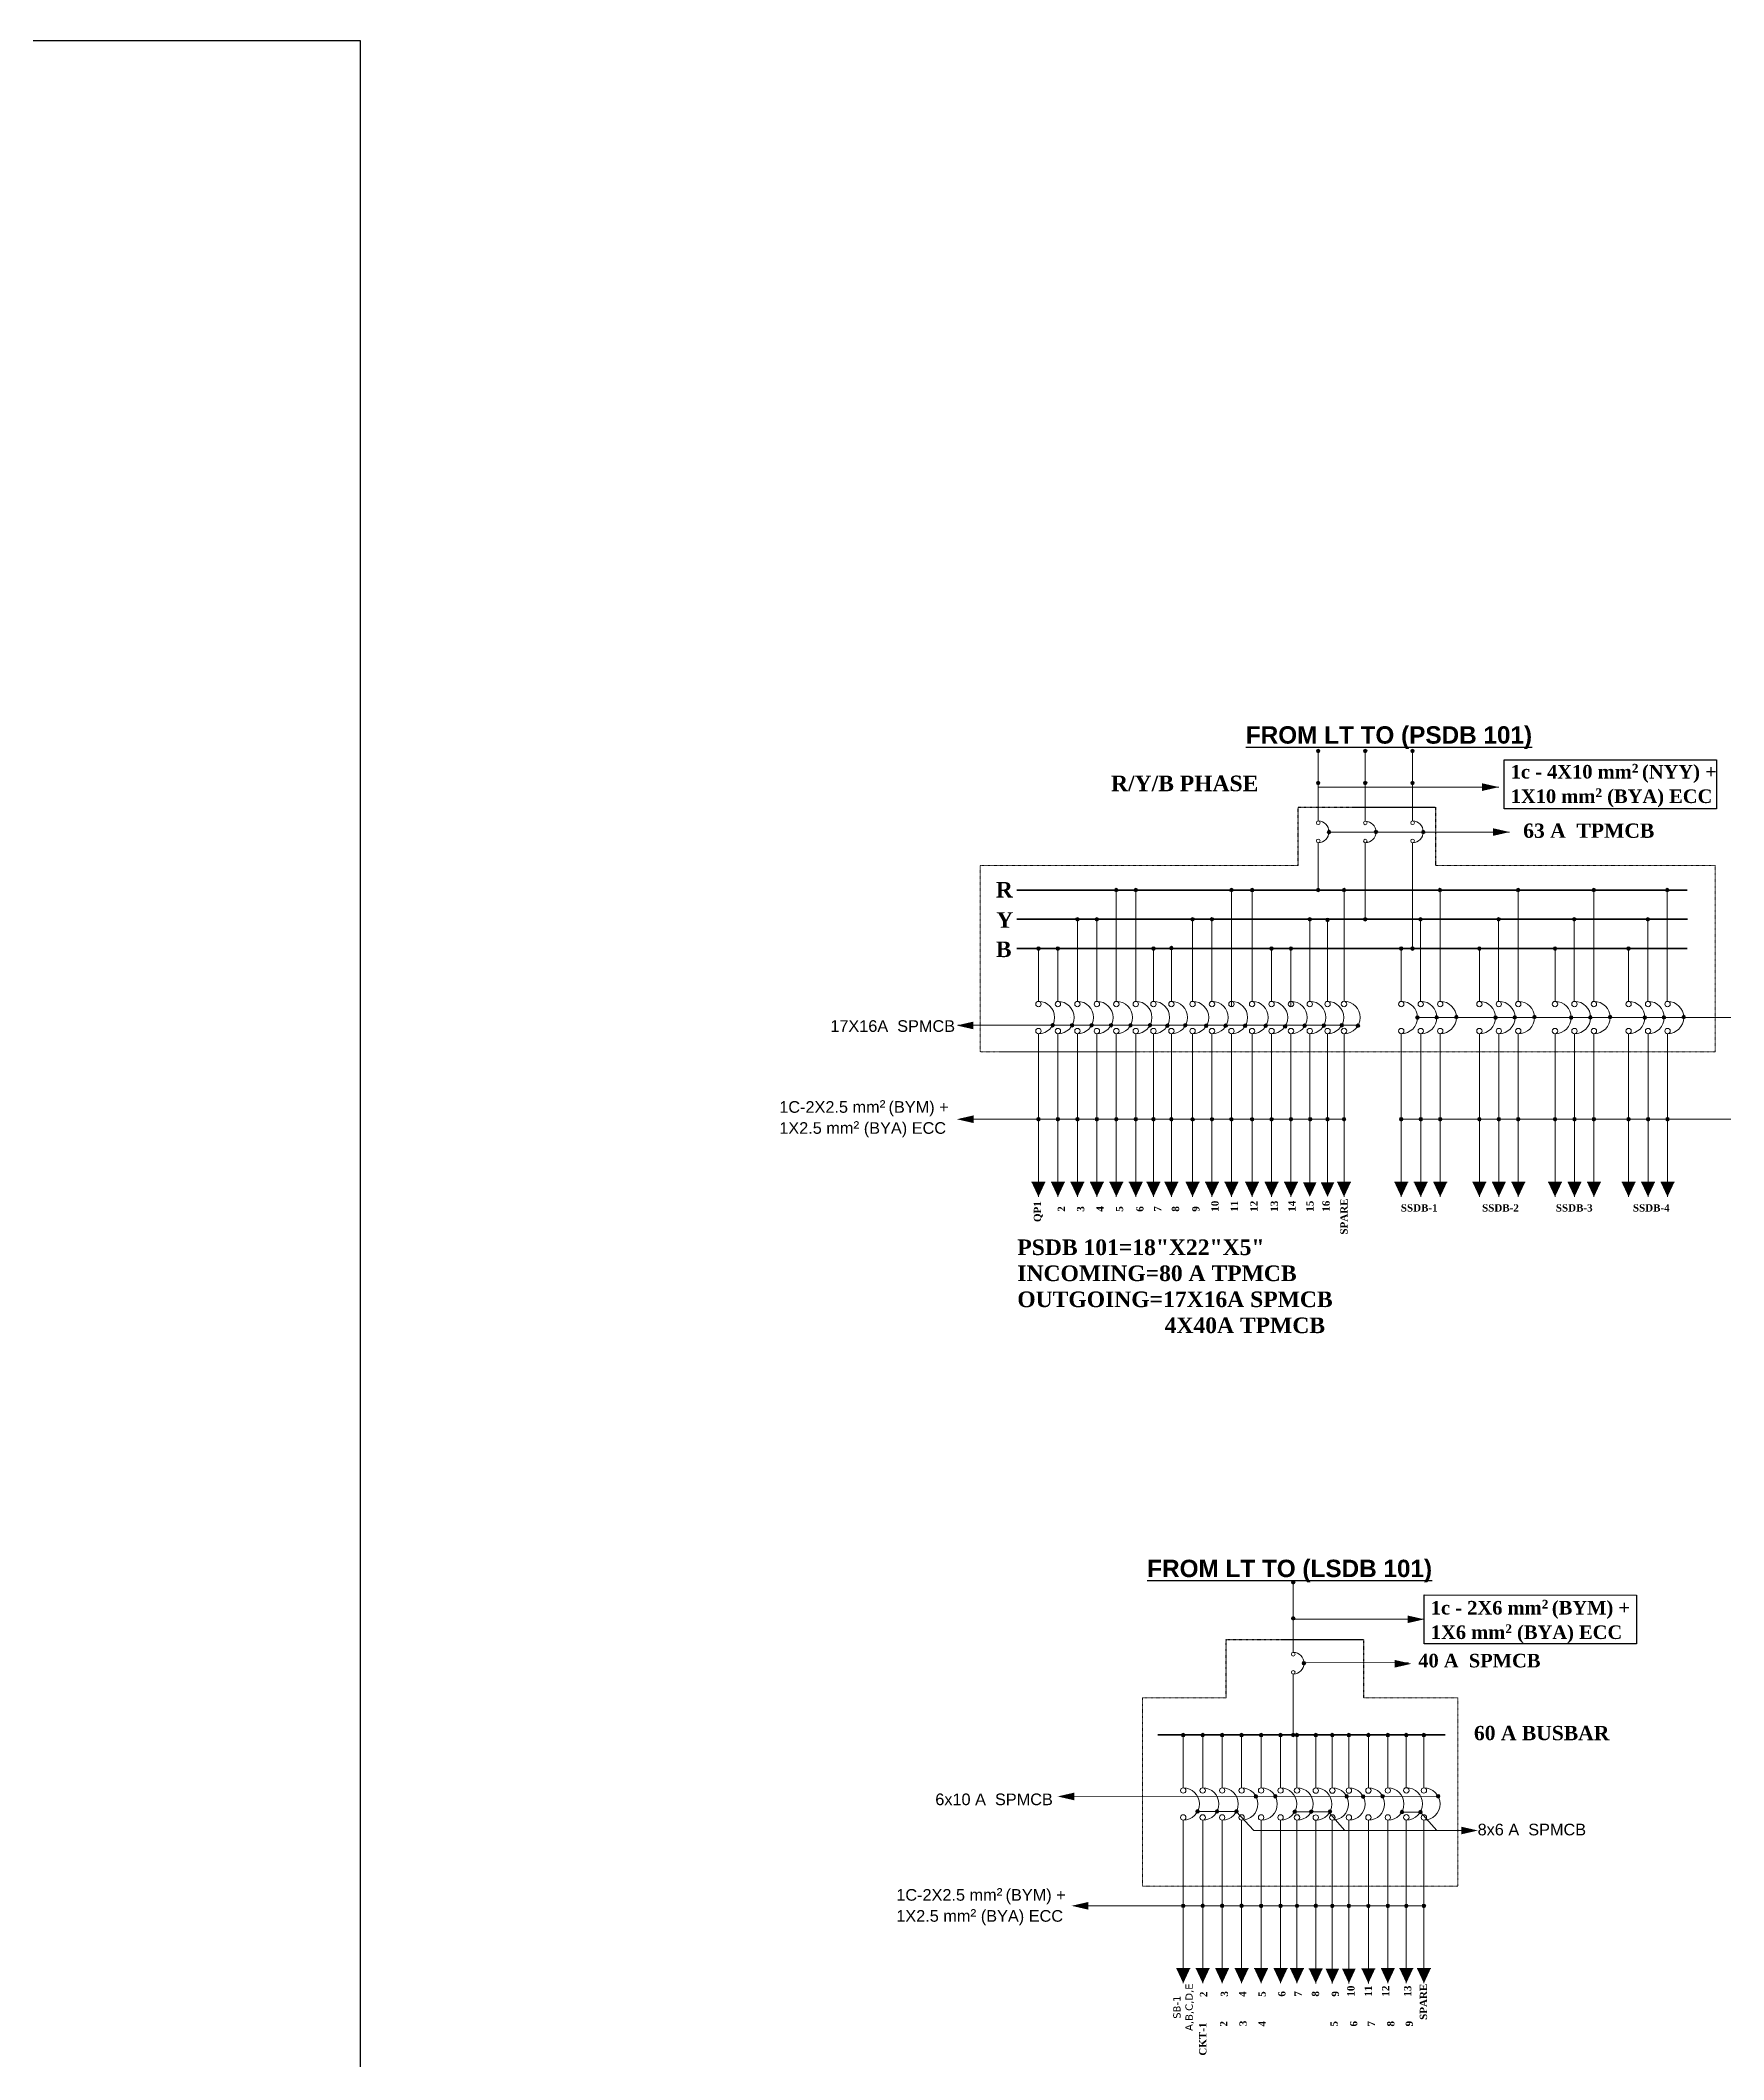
# Model space of a CAD drawing. Header units: inches. Extents: x -12 to 20935469, y -1604 to 24729220.
# Drawn here: x 20826107 to 20826799, y 24660990 to 24661820 of the extents above; entities that cross this region are included whole.
import ezdxf

# ---------------------------------------------------------------- set-up
doc = ezdxf.new("R2010")
doc.units = ezdxf.units.IN
doc.header["$LTSCALE"] = 0.03
doc.header["$MEASUREMENT"] = 0
for name, pattern in [('DASHDOT', [1, 0.5, -0.25, 0, -0.25]), ('DASHDOTX2', [2, 1, -0.5, 0, -0.5]), ('DOT', [0.25, 0, -0.25])]:
    doc.linetypes.add(name, pattern=pattern)
for name, color, linetype in [('AC TEXT', 151, 'DOT'), ('FDB', 5, 'Continuous'), ('GUTLI', 7, 'Continuous'), ('H', 154, 'Continuous'), ('SSDB TXT', 7, 'Continuous'), ('TEXT', 7, 'Continuous')]:
    doc.layers.add(name, color=color, linetype=linetype)
for name, color, linetype, lineweight in [('CIRCUIT', 7, 'Continuous', 0), ('CKT-CABLE', 3, 'Continuous', 9), ('ELECT', 8, 'Continuous', 0), ('Hatch', 253, 'Continuous', 15), ('Power pts', 6, 'DASHDOTX2', 25), ('SB', 1, 'DASHDOT', 30)]:
    doc.layers.add(name, color=color, linetype=linetype, lineweight=lineweight)
doc.styles.add('MtXpl_Swis721_Lt_BT', font='swissl.ttf')
doc.styles.get("Standard").update_dxf_attribs({"font": 'timesbd.ttf'})

# ---------------------------------------------------------------- blocks, each defined once
blk = doc.blocks.new('CIRCUIT')
at = {"layer": 'CIRCUIT'}
h = blk.add_hatch(color=256, dxfattribs=at)
h.dxf.hatch_style = 1
h.paths.add_polyline_path([(-12531.4, -5028.75), (-12534.2, -5028.75), (-12531.4, -5034.78)])
h.paths.add_polyline_path([(-12528.61, -5028.75), (-12531.4, -5028.75), (-12531.4, -5034.78)])
at = {"layer": 'CIRCUIT', "linetype": 'ByBlock', "ltscale": 10}
for p, q in [((-12531.4, -4932.73), (-12531.4, -4954.43)), ((-12531.4, -4967.73), (-12531.4, -5028.75)), ((-12531.4, -5028.75), (-12531.4, -5034.78))]:
    blk.add_line(p, q, dxfattribs=at)
at = {"layer": 'CIRCUIT'}
blk.add_line((-12534.2, -5028.75), (-12528.61, -5028.75), dxfattribs=at)
at = {"layer": 'CIRCUIT', "linetype": 'ByBlock', "ltscale": 10}
for centre in [(-12531.4, -4955.54), (-12531.4, -4966.62)]:
    blk.add_circle(centre, 1.11, dxfattribs=at)
at = {"layer": 'CIRCUIT'}
blk.add_arc((-12531.41, -4961.08), 6.65, 270.0451, 89.9549, dxfattribs=at)
blk = doc.blocks.new('circle')
at = {"layer": 'H'}
h = blk.add_hatch(color=256, dxfattribs=at)
h.dxf.hatch_style = 1
h.paths.add_polyline_path([(20826700.3, 24643785.82, 1), (20826698.81, 24643785.82, 1)])
at = {"layer": 'CIRCUIT'}
blk.add_circle((20826699.55, 24643785.82), 0.744, dxfattribs=at)
blk = doc.blocks.new('LSDB CON')
at = {"layer": 'CIRCUIT'}
for p, q in [((20826699.36, 24647886.92), (20826699.36, 24647858.1)), ((20826699.36, 24647849.16), (20826699.36, 24647834.28)), ((20826699.36, 24647834.28), (20826699.36, 24647824.16))]:
    blk.add_line(p, q, dxfattribs=at)
for centre in [(20826699.36, 24647872.08), (20826699.36, 24647857.35), (20826699.36, 24647849.91)]:
    blk.add_circle(centre, 0.744, dxfattribs=at)
blk.add_arc((20826699.29, 24647853.63), 4.47, 270.92808, 89.07192, dxfattribs=at)
at = {"layer": 'AC TEXT'}
for p in [(-0.19, 4101.11), (-0.19, 4086.26), (4.2, 4067.81), (-0.19, 4038.34)]:
    blk.add_blockref('circle', p, dxfattribs=at)
blk = doc.blocks.new('PSDB CON')
at = {"layer": 'CIRCUIT'}
for p, q in [((20826882.06, 24643866.2), (20826882.06, 24643837.44)), ((20826901.42, 24643866.2), (20826901.42, 24643837.37)), ((20826920.83, 24643866.2), (20826920.83, 24643837.44)), ((20826882.06, 24643828.51), (20826882.06, 24643809.05)), ((20826901.42, 24643828.44), (20826901.42, 24643797.02)), ((20826920.83, 24643828.51), (20826920.83, 24643784.99))]:
    blk.add_line(p, q, dxfattribs=at)
for centre in [(20826882.06, 24643836.7), (20826901.42, 24643836.63), (20826920.83, 24643836.7), (20826882.06, 24643829.26), (20826901.42, 24643829.19), (20826920.83, 24643829.26)]:
    blk.add_circle(centre, 0.744, dxfattribs=at)
for centre in [(20826881.98, 24643832.98), (20826901.34, 24643832.91), (20826920.75, 24643832.98)]:
    blk.add_arc(centre, 4.47, 270.92808, 89.07192, dxfattribs=at)
at = {"layer": 'Hatch'}
blk.add_circle((20826886.5, 24643832.88), 0.744, dxfattribs=at)
at = {"layer": 'AC TEXT'}
for p in [(182.5, 80.39), (201.86, 80.39), (221.27, 80.39), (182.5, 67.24), (201.86, 67.24), (221.27, 67.24), (186.95, 47.06), (206.26, 47.09), (225.71, 47.06), (182.5, 23.23), (201.86, 11.21), (221.27, -0.82)]:
    blk.add_blockref('circle', p, dxfattribs=at)
blk = doc.blocks.new('SDB')
at = {"layer": 'CIRCUIT'}
h = blk.add_hatch(color=256, dxfattribs=at)
h.dxf.hatch_style = 1
h.paths.add_polyline_path([(-12942.07, -7596.01), (-12944.87, -7596.01), (-12942.07, -7602.04)])
h.paths.add_polyline_path([(-12939.27, -7596.01), (-12942.07, -7596.01), (-12942.07, -7602.04)])
h = blk.add_hatch(color=256, dxfattribs=at)
h.dxf.hatch_style = 1
h.paths.add_polyline_path([(-12934.07, -7596.01), (-12936.87, -7596.01), (-12934.07, -7602.04)])
h.paths.add_polyline_path([(-12931.27, -7596.01), (-12934.07, -7596.01), (-12934.07, -7602.04)])
h = blk.add_hatch(color=256, dxfattribs=at)
h.dxf.hatch_style = 1
h.paths.add_polyline_path([(-12926.07, -7596.01), (-12928.87, -7596.01), (-12926.07, -7602.04)])
h.paths.add_polyline_path([(-12923.27, -7596.01), (-12926.07, -7596.01), (-12926.07, -7602.04)])
at = {"layer": 'CIRCUIT', "linetype": 'ByBlock', "ltscale": 10}
for p, q in [((-12926.15, -7475.93), (-12926.15, -7521.69)), ((-12934.15, -7487.96), (-12934.15, -7521.69)), ((-12942.07, -7499.98), (-12942.07, -7521.69)), ((-12942.07, -7534.99), (-12942.07, -7596.01)), ((-12934.07, -7534.99), (-12934.07, -7596.01)), ((-12926.07, -7534.99), (-12926.07, -7596.01)), ((-12942.07, -7596.01), (-12942.07, -7602.04)), ((-12934.07, -7596.01), (-12934.07, -7602.04)), ((-12926.07, -7596.01), (-12926.07, -7602.04))]:
    blk.add_line(p, q, dxfattribs=at)
at = {"layer": 'CIRCUIT'}
for p, q in [((-12944.87, -7596.01), (-12939.27, -7596.01)), ((-12936.87, -7596.01), (-12931.27, -7596.01)), ((-12928.87, -7596.01), (-12923.27, -7596.01))]:
    blk.add_line(p, q, dxfattribs=at)
at = {"layer": 'CIRCUIT', "linetype": 'ByBlock', "ltscale": 10}
for centre in [(-12942.07, -7522.8), (-12934.07, -7522.8), (-12926.07, -7522.8), (-12942.07, -7533.88), (-12934.07, -7533.88), (-12926.07, -7533.88)]:
    blk.add_circle(centre, 1.11, dxfattribs=at)
at = {"layer": 'CIRCUIT'}
for centre in [(-12942.07, -7528.34), (-12934.07, -7528.34), (-12926.07, -7528.34)]:
    blk.add_arc(centre, 6.65, 270.0451, 89.9549, dxfattribs=at)
blk = doc.blocks.new('A')
at = {"layer": 'Power pts'}
for points in [[(20826820.7, 24664131.25), (20826820.7, 24664155.24), (20826877.15, 24664155.24)], [(20826843.37, 24664155.24), (20826877.15, 24664155.24), (20826877.15, 24664131.25)]]:
    blk.add_lwpolyline(points, dxfattribs=at)

msp = doc.modelspace()

# ---------------------------------------------------------------- hatches: boundary and pattern name
at = {"layer": 'CIRCUIT', "linetype": 'ByBlock', "ltscale": 10}
h = msp.add_hatch(color=256, dxfattribs=at)
h.dxf.hatch_style = 1
h.paths.add_polyline_path([(20826532.96, 24661351.03), (20826530.16, 24661351.03), (20826532.96, 24661345)])
h.paths.add_polyline_path([(20826535.76, 24661351.03), (20826532.96, 24661351.03), (20826532.96, 24661345)])
h = msp.add_hatch(color=256, dxfattribs=at)
h.dxf.hatch_style = 1
h.paths.add_polyline_path([(20826540.96, 24661351.03), (20826538.16, 24661351.03), (20826540.96, 24661345)])
h.paths.add_polyline_path([(20826543.76, 24661351.03), (20826540.96, 24661351.03), (20826540.96, 24661345)])
h = msp.add_hatch(color=256, dxfattribs=at)
h.dxf.hatch_style = 1
h.paths.add_polyline_path([(20826548.96, 24661351.03), (20826546.16, 24661351.03), (20826548.96, 24661345)])
h.paths.add_polyline_path([(20826551.76, 24661351.03), (20826548.96, 24661351.03), (20826548.96, 24661345)])
h = msp.add_hatch(color=256, dxfattribs=at)
h.dxf.hatch_style = 1
h.paths.add_polyline_path([(20826556.96, 24661351.03), (20826554.16, 24661351.03), (20826556.96, 24661345)])
h.paths.add_polyline_path([(20826559.76, 24661351.03), (20826556.96, 24661351.03), (20826556.96, 24661345)])
h = msp.add_hatch(color=256, dxfattribs=at)
h.dxf.hatch_style = 1
h.paths.add_polyline_path([(20826564.22, 24661351.03), (20826561.42, 24661351.03), (20826564.22, 24661345)])
h.paths.add_polyline_path([(20826567.01, 24661351.03), (20826564.22, 24661351.03), (20826564.22, 24661345)])
h = msp.add_hatch(color=256, dxfattribs=at)
h.dxf.hatch_style = 1
h.paths.add_polyline_path([(20826571.59, 24661351.03), (20826568.79, 24661351.03), (20826571.59, 24661345)])
h.paths.add_polyline_path([(20826574.39, 24661351.03), (20826571.59, 24661351.03), (20826571.59, 24661345)])
h = msp.add_hatch(color=256, dxfattribs=at)
h.dxf.hatch_style = 1
h.paths.add_polyline_path([(20826580.28, 24661351.03), (20826577.48, 24661351.03), (20826580.28, 24661345)])
h.paths.add_polyline_path([(20826583.08, 24661351.03), (20826580.28, 24661351.03), (20826580.28, 24661345)])
h = msp.add_hatch(color=256, dxfattribs=at)
h.dxf.hatch_style = 1
h.paths.add_polyline_path([(20826588.28, 24661351.03), (20826585.48, 24661351.03), (20826588.28, 24661345)])
h.paths.add_polyline_path([(20826591.08, 24661351.03), (20826588.28, 24661351.03), (20826588.28, 24661345)])
h = msp.add_hatch(color=256, dxfattribs=at)
h.dxf.hatch_style = 1
h.paths.add_polyline_path([(20826596.28, 24661351.03), (20826593.48, 24661351.03), (20826596.28, 24661345)])
h.paths.add_polyline_path([(20826599.08, 24661351.03), (20826596.28, 24661351.03), (20826596.28, 24661345)])
h = msp.add_hatch(color=256, dxfattribs=at)
h.dxf.hatch_style = 1
h.paths.add_polyline_path([(20826604.75, 24661351.03), (20826601.95, 24661351.03), (20826604.75, 24661345)])
h.paths.add_polyline_path([(20826607.55, 24661351.03), (20826604.75, 24661351.03), (20826604.75, 24661345)])
h = msp.add_hatch(color=256, dxfattribs=at)
h.dxf.hatch_style = 1
h.paths.add_polyline_path([(20826612.75, 24661351.03), (20826609.95, 24661351.03), (20826612.75, 24661345)])
h.paths.add_polyline_path([(20826615.55, 24661351.03), (20826612.75, 24661351.03), (20826612.75, 24661345)])
h = msp.add_hatch(color=256, dxfattribs=at)
h.dxf.hatch_style = 1
h.paths.add_polyline_path([(20826620.75, 24661351.03), (20826617.95, 24661351.03), (20826620.75, 24661345)])
h.paths.add_polyline_path([(20826623.55, 24661351.03), (20826620.75, 24661351.03), (20826620.75, 24661345)])
h = msp.add_hatch(color=256, dxfattribs=at)
h.dxf.hatch_style = 1
h.paths.add_polyline_path([(20826628.47, 24661351.03), (20826625.67, 24661351.03), (20826628.47, 24661345)])
h.paths.add_polyline_path([(20826631.26, 24661351.03), (20826628.47, 24661351.03), (20826628.47, 24661345)])
h = msp.add_hatch(color=256, dxfattribs=at)
h.dxf.hatch_style = 1
h.paths.add_polyline_path([(20826635.76, 24661351.03), (20826632.97, 24661351.03), (20826635.76, 24661345)])
h.paths.add_polyline_path([(20826638.56, 24661351.03), (20826635.76, 24661351.03), (20826635.76, 24661345)])
h = msp.add_hatch(color=256, dxfattribs=at)
h.dxf.hatch_style = 1
h.paths.add_polyline_path([(20826642.54, 24661351.06), (20826639.75, 24661351.06), (20826642.54, 24661345.02)])
h.paths.add_polyline_path([(20826645.34, 24661351.06), (20826642.54, 24661351.06), (20826642.54, 24661345.02)])
h = msp.add_hatch(color=256, dxfattribs=at)
h.dxf.hatch_style = 1
h.paths.add_polyline_path([(20826637.73, 24661027.84), (20826634.93, 24661027.84), (20826637.73, 24661021.81)])
h.paths.add_polyline_path([(20826640.53, 24661027.84), (20826637.73, 24661027.84), (20826637.73, 24661021.81)])
h = msp.add_hatch(color=256, dxfattribs=at)
h.dxf.hatch_style = 1
h.paths.add_polyline_path([(20826644.54, 24661027.84), (20826641.74, 24661027.84), (20826644.54, 24661021.81)])
h.paths.add_polyline_path([(20826647.33, 24661027.84), (20826644.54, 24661027.84), (20826644.54, 24661021.81)])

# ---------------------------------------------------------------- linework, layer by layer
for p, q in [((20826548.96, 24661471.1), (20826548.96, 24661425.35)), ((20826556.96, 24661471.1), (20826556.96, 24661425.35)), ((20826596.28, 24661471.1), (20826596.28, 24661423.13)), ((20826604.75, 24661471.1), (20826604.75, 24661425.35)), ((20826642.54, 24661471.1), (20826642.54, 24661425.37)), ((20826533, 24661459.08), (20826532.96, 24661425.35)), ((20826540.96, 24661459.08), (20826540.96, 24661425.35)), ((20826540.96, 24661459.08), (20826540.96, 24661425.35)), ((20826580.28, 24661459.08), (20826580.28, 24661425.35)), ((20826588.22, 24661459.08), (20826588.28, 24661425.35)), ((20826628.47, 24661459.08), (20826628.47, 24661425.35)), ((20826635.76, 24661459.08), (20826635.76, 24661425.35)), ((20826564.22, 24661447.05), (20826564.22, 24661425.35)), ((20826571.59, 24661447.05), (20826571.59, 24661425.35)), ((20826612.75, 24661446.31), (20826612.75, 24661425.35)), ((20826620.75, 24661447.12), (20826620.75, 24661423.13)), ((20826524.96, 24661427.56), (20826524.96, 24661425.35)), ((20826530.21, 24661418.7), (20826530.21, 24661418.7)), ((20826577.46, 24661418.7), (20826577.46, 24661418.7)), ((20826532.96, 24661412.05), (20826532.96, 24661351.03)), ((20826540.96, 24661412.05), (20826540.96, 24661351.03)), ((20826548.96, 24661412.05), (20826548.96, 24661351.03)), ((20826556.96, 24661412.05), (20826556.96, 24661351.03)), ((20826564.22, 24661412.05), (20826564.22, 24661351.03)), ((20826571.59, 24661412.05), (20826571.59, 24661351.03)), ((20826580.28, 24661412.05), (20826580.28, 24661351.03)), ((20826588.28, 24661412.05), (20826588.28, 24661351.03)), ((20826596.28, 24661412.05), (20826596.28, 24661351.03)), ((20826604.75, 24661412.05), (20826604.75, 24661351.03)), ((20826612.75, 24661412.05), (20826612.75, 24661351.03)), ((20826620.75, 24661412.05), (20826620.75, 24661351.03)), ((20826628.47, 24661412.05), (20826628.47, 24661351.03)), ((20826635.76, 24661412.05), (20826635.76, 24661351.03)), ((20826642.54, 24661412.08), (20826642.54, 24661351.06)), ((20826539.57, 24661376.74), (20826539.57, 24661376.74)), ((20826530.16, 24661351.03), (20826535.76, 24661351.03)), ((20826532.96, 24661351.03), (20826532.96, 24661345)), ((20826538.16, 24661351.03), (20826543.76, 24661351.03)), ((20826540.96, 24661351.03), (20826540.96, 24661345)), ((20826546.16, 24661351.03), (20826551.76, 24661351.03)), ((20826548.96, 24661351.03), (20826548.96, 24661345)), ((20826554.16, 24661351.03), (20826559.76, 24661351.03)), ((20826556.96, 24661351.03), (20826556.96, 24661345)), ((20826561.42, 24661351.03), (20826567.01, 24661351.03)), ((20826564.22, 24661351.03), (20826564.22, 24661345)), ((20826568.79, 24661351.03), (20826574.39, 24661351.03)), ((20826571.59, 24661351.03), (20826571.59, 24661345)), ((20826577.48, 24661351.03), (20826583.08, 24661351.03)), ((20826580.28, 24661351.03), (20826580.28, 24661345)), ((20826585.48, 24661351.03), (20826591.08, 24661351.03)), ((20826588.28, 24661351.03), (20826588.28, 24661345)), ((20826593.48, 24661351.03), (20826599.08, 24661351.03)), ((20826596.28, 24661351.03), (20826596.28, 24661345)), ((20826596.28, 24661351.03), (20826596.28, 24661345)), ((20826601.95, 24661351.03), (20826607.55, 24661351.03)), ((20826604.75, 24661351.03), (20826604.75, 24661345)), ((20826609.95, 24661351.03), (20826615.55, 24661351.03)), ((20826612.75, 24661351.03), (20826612.75, 24661345)), ((20826617.95, 24661351.03), (20826623.55, 24661351.03)), ((20826620.75, 24661351.03), (20826620.75, 24661345)), ((20826620.75, 24661351.03), (20826620.75, 24661345)), ((20826639.75, 24661351.06), (20826645.34, 24661351.06)), ((20826642.54, 24661351.06), (20826642.54, 24661345.02)), ((20826637.73, 24661123.87), (20826637.73, 24661102.16)), ((20826644.54, 24661123.87), (20826644.54, 24661102.16)), ((20826576.45, 24661104.39), (20826576.45, 24661102.17)), ((20826588.91, 24661098.66), (20826588.91, 24661098.66)), ((20826604.91, 24661098.66), (20826604.91, 24661098.66)), ((20826637.73, 24661088.86), (20826637.73, 24661027.84)), ((20826644.54, 24661088.86), (20826644.54, 24661027.84)), ((20826583.06, 24661053.57), (20826583.06, 24661053.57)), ((20826637.73, 24661027.84), (20826637.73, 24661021.81)), ((20826644.54, 24661027.84), (20826644.54, 24661021.81))]:
    msp.add_line(p, q, dxfattribs=at)
for centre in [(20826532.96, 24661424.24), (20826540.96, 24661424.24), (20826548.96, 24661424.24), (20826556.96, 24661424.24), (20826564.22, 24661424.24), (20826571.59, 24661424.24), (20826580.28, 24661424.24), (20826588.28, 24661424.24), (20826596.28, 24661424.24), (20826604.75, 24661424.24), (20826612.75, 24661424.24), (20826620.75, 24661424.24), (20826628.47, 24661424.24), (20826635.76, 24661424.24), (20826642.54, 24661424.27), (20826532.96, 24661413.16), (20826540.96, 24661413.16), (20826548.96, 24661413.16), (20826556.96, 24661413.16), (20826564.22, 24661413.16), (20826571.59, 24661413.16), (20826580.28, 24661413.16), (20826588.28, 24661413.16), (20826596.28, 24661413.16), (20826604.75, 24661413.16), (20826612.75, 24661413.16), (20826620.75, 24661413.16), (20826628.47, 24661413.16), (20826635.76, 24661413.16), (20826642.54, 24661413.19), (20826637.73, 24661101.05), (20826644.54, 24661101.05), (20826637.73, 24661089.97), (20826644.54, 24661089.97)]:
    msp.add_circle(centre, 1.11, dxfattribs=at)
for centre in [(20826532.95, 24661418.7), (20826540.95, 24661418.7), (20826548.95, 24661418.7), (20826556.95, 24661418.7), (20826564.21, 24661418.7), (20826571.58, 24661418.7), (20826580.28, 24661418.7), (20826588.28, 24661418.7), (20826596.28, 24661418.7), (20826604.75, 24661418.7), (20826612.75, 24661418.7), (20826620.75, 24661418.7), (20826628.46, 24661418.7), (20826635.76, 24661418.7), (20826642.54, 24661418.73), (20826637.73, 24661095.51), (20826644.53, 24661095.51)]:
    msp.add_arc(centre, 6.65, 270.0451, 89.9549, dxfattribs=at)
at = {"layer": 'CKT-CABLE', "transparency": 33554666}
for p, q in [((20826631.93, 24661513.41), (20826706.16, 24661513.41)), ((20826636.37, 24661494.94), (20826710.6, 24661494.94)), ((20826673.17, 24661418.76), (20826809.35, 24661418.75)), ((20826483.79, 24661415.52), (20826530.79, 24661415.52)), ((20826530.05, 24661415.52), (20826648.99, 24661415.55)), ((20826490.27, 24661376.92), (20826548.96, 24661376.92)), ((20826547.77, 24661376.92), (20826564.22, 24661376.92)), ((20826555.14, 24661376.92), (20826642.54, 24661376.92)), ((20826666.52, 24661376.98), (20826809.43, 24661376.98)), ((20826621.65, 24661171.41), (20826675.48, 24661171.41)), ((20826626.04, 24661153.65), (20826669.02, 24661153.49)), ((20826526.95, 24661098.61), (20826681.2, 24661098.71)), ((20826582.34, 24661092.46), (20826598.34, 24661092.47)), ((20826605.45, 24661084.61), (20826598.25, 24661092.47)), ((20826605.45, 24661084.61), (20826696, 24661084.61)), ((20826637.51, 24661092.26), (20826622.31, 24661092.33)), ((20826642.9, 24661084.61), (20826636.04, 24661092.4)), ((20826673.81, 24661092.09), (20826665.63, 24661092.13)), ((20826680.64, 24661084.61), (20826673.96, 24661092.2)), ((20826536.52, 24661053.67), (20826675.37, 24661053.62)), ((20826630.19, 24661053.67), (20826634.54, 24661053.67)), ((20826632.65, 24661053.66), (20826638.61, 24661053.66)), ((20826646.17, 24661053.66), (20826653.85, 24661053.66))]:
    msp.add_line(p, q, dxfattribs=at)
at = {"layer": 'CKT-CABLE'}
for points in [[(20826706.18, 24661513.41, 0, 3.14, 0), (20826699.31, 24661513.41, 3.14, 3.14, 0)], [(20826710.62, 24661494.94, 0, 3.14, 0), (20826703.76, 24661494.94, 3.14, 3.14, 0)], [(20826483.34, 24661415.46, 0, 3.14, 0), (20826490.21, 24661415.46, 3.14, 3.14, 0)], [(20826483.4, 24661376.92, 0, 3.14, 0), (20826490.27, 24661376.92, 3.14, 3.14, 0)], [(20826675.51, 24661171.41, 0, 3.14, 0), (20826668.64, 24661171.41, 3.14, 3.14, 0)], [(20826670.24, 24661153.14, 0, 3.14, 0), (20826663.37, 24661153.14, 3.14, 3.14, 0)], [(20826524.81, 24661098.61, 0, 3.14, 0), (20826531.68, 24661098.61, 3.14, 3.14, 0)], [(20826697.57, 24661084.61, 0, 3.14, 0), (20826690.7, 24661084.61, 3.14, 3.14, 0)], [(20826530.58, 24661053.67, 0, 3.14, 0), (20826537.45, 24661053.67, 3.14, 3.14, 0)]]:
    msp.add_lwpolyline(points, format="xyseb", dxfattribs=at)
at = {"layer": 'Defpoints'}
msp.add_lwpolyline([(20823799.37, 24661820.28), (20826238.23, 24661820.28), (20826238.23, 24660255.41), (20823799.37, 24660255.41)], close=True, dxfattribs=at)
at = {"layer": 'ELECT', "color": 5, "linetype": 'ByBlock', "lineweight": 35, "ltscale": 10}
for p, q in [((20826508.1, 24661471.1), (20826556.22, 24661471.1)), ((20826514.49, 24661471.1), (20826783.55, 24661471.1)), ((20826555.77, 24661471.1), (20826588.22, 24661471.1)), ((20826508.1, 24661459.08), (20826556.96, 24661459.08)), ((20826514.49, 24661459.08), (20826783.72, 24661459.08)), ((20826555.77, 24661459.08), (20826588.22, 24661459.08)), ((20826508.1, 24661447.05), (20826556.96, 24661447.05)), ((20826514.49, 24661447.05), (20826783.6, 24661447.05)), ((20826555.77, 24661447.05), (20826588.22, 24661447.05)), ((20826566.01, 24661123.88), (20826634.54, 24661123.88)), ((20826632.65, 24661123.87), (20826684.17, 24661123.87))]:
    msp.add_line(p, q, dxfattribs=at)
at = {"layer": 'Power pts', "lineweight": 0}
for points in [[(20826555.77, 24661404.58), (20826492.95, 24661404.58), (20826492.95, 24661481.18), (20826623.69, 24661481.18)], [(20826680.14, 24661481.18), (20826795.02, 24661481.18), (20826795.02, 24661404.58), (20826500.95, 24661404.58)], [(20826603.28, 24661481.18), (20826604.9, 24661481.18)], [(20826630.93, 24661061.78), (20826559.74, 24661061.78), (20826559.74, 24661139.18), (20826594.05, 24661139.18)], [(20826650.51, 24661139.17), (20826689.26, 24661139.17), (20826689.26, 24661061.77), (20826630.93, 24661061.78)]]:
    msp.add_lwpolyline(points, dxfattribs=at)
at = {"layer": 'SB', "color": 1, "linetype": 'ByBlock', "lineweight": -2}
for points in [[(20826708.38, 24661524.6), (20826795.61, 24661524.56), (20826795.61, 24661504.5), (20826708.38, 24661504.54)], [(20826675.51, 24661181.44), (20826762.73, 24661181.4), (20826762.73, 24661161.34), (20826675.51, 24661161.38)]]:
    msp.add_lwpolyline(points, close=True, dxfattribs=at)

# ---------------------------------------------------------------- block references
at = {"layer": 'AC TEXT'}
for name, p in [('PSDB CON', (-250.13, 17662.06)), ('circle', (-150.59, 17685.29)), ('circle', (-142.59, 17685.29)), ('circle', (-103.27, 17685.29)), ('circle', (-94.8, 17685.27)), ('circle', (-57.01, 17685.29)), ('circle', (-17.57, 17685.29)), ('circle', (14.53, 17685.29)), ('circle', (45.63, 17685.29)), ('circle', (75.86, 17685.29)), ('circle', (-166.59, 17673.26)), ('circle', (-158.59, 17673.26)), ('circle', (-158.59, 17673.26)), ('circle', (-119.27, 17673.26)), ('circle', (-111.27, 17673.27)), ('circle', (-71.09, 17673.26)), ('circle', (-63.79, 17673.02)), ('circle', (-25.57, 17673.26)), ('circle', (6.53, 17673.26)), ('circle', (37.63, 17673.26)), ('circle', (67.86, 17673.26)), ('circle', (-182.59, 17661.24)), ('circle', (-174.59, 17661.24)), ('circle', (-135.34, 17661.24)), ('circle', (-127.97, 17661.42)), ('circle', (-86.8, 17661.24)), ('circle', (-78.8, 17661.24)), ('circle', (-33.48, 17661.24)), ('circle', (-1.39, 17661.24)), ('circle', (29.71, 17661.24)), ('circle', (59.95, 17661.24)), ('circle', (-26.84, 17632.88)), ('circle', (-18.95, 17632.96)), ('circle', (-10.83, 17633.1)), ('circle', (5.26, 17632.88)), ('circle', (13.15, 17632.96)), ('circle', (21.26, 17633.1)), ('circle', (36.35, 17632.88)), ('circle', (44.24, 17632.96)), ('circle', (52.36, 17633.1)), ('circle', (66.59, 17632.88)), ('circle', (74.48, 17632.96)), ('circle', (82.6, 17633.1)), ('circle', (-176.76, 17629.71)), ('circle', (-168.76, 17629.71)), ('circle', (-160.76, 17629.71)), ('circle', (-152.76, 17629.71)), ('circle', (-144.76, 17629.71)), ('circle', (-136.76, 17629.71)), ('circle', (-129.62, 17629.5)), ('circle', (-122.25, 17629.71)), ('circle', (-113.67, 17629.52)), ('circle', (-105.67, 17629.55)), ('circle', (-97.67, 17629.52)), ('circle', (-89.2, 17629.52)), ('circle', (-81.21, 17629.22)), ('circle', (-73.2, 17629.52)), ('circle', (-65.31, 17629.6)), ('circle', (-57.94, 17629.74)), ('circle', (-51.28, 17629.55)), ('circle', (-182.59, 17591.11)), ('circle', (-174.59, 17591.11)), ('circle', (-166.59, 17591.11)), ('circle', (-158.59, 17591.11)), ('circle', (-150.59, 17591.11)), ('circle', (-142.59, 17591.11)), ('circle', (-135.34, 17591.11)), ('circle', (-127.97, 17591.11)), ('circle', (-119.27, 17591.05)), ('circle', (-111.27, 17591.06)), ('circle', (-103.27, 17591.07)), ('circle', (-94.8, 17591.07)), ('circle', (-86.8, 17591.08)), ('circle', (-78.8, 17591.09)), ('circle', (-70.91, 17591.09)), ('circle', (-63.79, 17591.11)), ('circle', (-57.01, 17591.11)), ('circle', (-33.48, 17591.11)), ('circle', (-25.48, 17591.11)), ('circle', (-17.48, 17591.11)), ('circle', (-1.39, 17591.11)), ('circle', (6.61, 17591.11)), ('circle', (14.61, 17591.11)), ('circle', (29.71, 17591.11)), ('circle', (37.71, 17591.11)), ('circle', (45.71, 17591.11)), ('circle', (59.95, 17591.11)), ('circle', (67.95, 17591.11)), ('circle', (75.95, 17591.11)), ('LSDB CON', (-77.7, 13299.72)), ('circle', (-123.1, 17338.01)), ('circle', (-115.1, 17338.01)), ('circle', (-107.1, 17338.01)), ('circle', (-99.1, 17338.01)), ('circle', (-91.09, 17338.01)), ('circle', (-83.1, 17338.01)), ('circle', (-83.1, 17338.01)), ('circle', (-76.35, 17338.01)), ('circle', (-68.62, 17338.01)), ('circle', (-61.82, 17338)), ('circle', (-55.02, 17338)), ('circle', (-47.01, 17338)), ('circle', (-39, 17338.01)), ('circle', (-31.41, 17338.01)), ('circle', (-24.18, 17338.01)), ('circle', (-117.21, 17306.64)), ('circle', (-109.21, 17306.65)), ('circle', (-101.21, 17306.65)), ('circle', (-93.22, 17312.79)), ('circle', (-85.24, 17312.87)), ('circle', (-77.24, 17306.51)), ('circle', (-70.49, 17306.56)), ('circle', (-62.77, 17306.59)), ('circle', (-55.9, 17312.79)), ('circle', (-49.16, 17312.75)), ('circle', (-41.16, 17312.86)), ('circle', (-33.18, 17306.38)), ('circle', (-25.59, 17306.38)), ('circle', (-18.36, 17312.9)), ('circle', (-123.1, 17267.85)), ('circle', (-115.1, 17267.86)), ('circle', (-107.1, 17267.87)), ('circle', (-99.1, 17267.88)), ('circle', (-91.09, 17267.8)), ('circle', (-83.1, 17267.8)), ('circle', (-76.35, 17267.85)), ('circle', (-68.62, 17267.88)), ('circle', (-61.82, 17267.81)), ('circle', (-55.02, 17267.81)), ('circle', (-47.01, 17267.79)), ('circle', (-39, 17267.8)), ('circle', (-31.41, 17267.8)), ('circle', (-24.18, 17267.8))]:
    msp.add_blockref(name, p, dxfattribs=at)
at = {"layer": 'CIRCUIT', "linetype": 'ByBlock', "ltscale": 10}
for p in [(20839048.36, 24666379.78), (20839056.36, 24666379.78), (20839107.86, 24666056.6), (20839115.86, 24666056.6), (20839123.86, 24666056.6), (20839131.86, 24666056.6), (20839139.87, 24666056.6), (20839147.86, 24666056.6), (20839154.61, 24666056.6), (20839162.33, 24666056.56), (20839183.95, 24666056.59), (20839191.95, 24666056.6), (20839199.55, 24666056.65), (20839206.77, 24666056.6)]:
    msp.add_blockref('CIRCUIT', p, dxfattribs=at)
at = {"layer": 'GUTLI'}
for p in [(20839608.14, 24668947.04), (20839640.24, 24668947.04), (20839671.33, 24668947.04), (20839701.57, 24668947.04)]:
    msp.add_blockref('SDB', p, dxfattribs=at)
at = {"layer": 'SSDB TXT'}
for p in [(-197.01, -2650.07), (-226.65, -2992.07)]:
    msp.add_blockref('A', p, dxfattribs=at)

# ---------------------------------------------------------------- texts
at = {"layer": 'FDB', "color": 3, "char_height": 7.1503, "width": 320.2943, "attachment_point": 1}
for s, insert in [('{\\fArial|b1|i0|c0|p34;\\LFROM LT TO (PSDB 101)}', (20826602.19, 24661538.42)), ('{\\fArial|b1|i0|c0|p34;\\LFROM LT TO (LSDB 101)}', (20826561.65, 24661195.9))]:
    msp.add_mtext(s, dxfattribs=dict(at, insert=insert))
at = {"layer": 'TEXT', "style": 'MtXpl_Swis721_Lt_BT'}
for s, p in [('6x10 A  SPMCB', (20826474.56, 24661095.03)), ('8x6 A  SPMCB', (20826697.45, 24661082.62))]:
    msp.add_text(s, height=4.7862, dxfattribs=at).set_placement(p)
at = {"layer": 'TEXT', "attachment_point": 1}
for s, insert, char_height, width in [('R/Y/B PHASE', (20826546.78, 24661518.14), 6.4138, 63786.5102), ('63 A  TPMCB', (20826716.18, 24661498.44), 5.8655, 63786.5102), ('R', (20826499.43, 24661474.45), 6.41, 63786.5102), ('Y', (20826499.62, 24661462.01), 6.41, 63786.5102), ('B', (20826499.43, 24661449.95), 6.41, 63786.5102), ('{\\fSwis721 Lt BT|b0|i0|c0|p34;17X16A  SPMCB\\P\\H1.00001x;\\C0;\\P\\fArial|b0|i0|c0|p34;\\H0.8571x;\\C256;          }', (20826431.41, 24661417.61), 4.7862, 76.3934), ('{\\fSwis721 Lt BT|b0|i0|c0|p34;\\C0;1C-2X2.5 mm\\H1.0833x;²\\fMS Shell Dlg 2|b0|i0|c0|p0;\\H0.65385x; \\fSwis721 Lt BT|b0|i0|c0|p34;\\H1.4118x;(BYM) +\\P1X2.5 mm\\H1.0833x;²\\H0.92311x; (BYA) ECC\\P\\fArial|b0|i0|c0|p34;\\H0.8571x;\\C256;          }', (20826410.44, 24661384.75), 4.78621, 76.3934), ('SSDB-1{\\H0.8571x;          }', (20826665.89, 24661341.98), 3, 6.6096), ('SSDB-2{\\H0.8571x;          }', (20826699.29, 24661341.98), 3, 6.6096), ('SSDB-3{\\H0.8571x;          }', (20826729.6, 24661341.98), 3, 6.6096), ('SSDB-4{\\H0.8571x;          }', (20826761.27, 24661341.98), 3, 6.6096), ('PSDB 101=18"X22"X5"\\PINCOMING=80 A TPMCB\\POUTGOING=17X16A SPMCB\\P                         4X40A TPMCB\\P                        ', (20826508.28, 24661327.51), 6.4138, 63786.5102), ('60 A BUSBAR', (20826695.95, 24661127.6), 5.8655, 63786.5102), ('{\\fSwis721 Lt BT|b0|i0|c0|p34;\\C0;1C-2X2.5 mm\\H1.0833x;²\\fMS Shell Dlg 2|b0|i0|c0|p0;\\H0.65385x; \\fSwis721 Lt BT|b0|i0|c0|p34;\\H1.4118x;(BYM) +\\P1X2.5 mm\\H1.0833x;²\\H0.92311x; (BYA) ECC\\P\\fArial|b0|i0|c0|p34;\\H0.8571x;\\C256;          }', (20826458.53, 24661060.95), 4.78621, 76.3934)]:
    msp.add_mtext(s, dxfattribs=dict(at, insert=insert, char_height=char_height, width=width))
at = {"layer": 'TEXT', "color": 0, "char_height": 5.5714, "width": 251.3301, "attachment_point": 1}
for s, insert in [('1c - 4X10 mm{\\H1.0833x;²\\fMS Shell Dlg 2|b0|i0|c0|p0;\\H0.65385x; }(NYY) +\\P1X10 mm{\\H1.0833x;²} (BYA) ECC', (20826711.03, 24661522.97)), ('1c - 2X6 mm{\\H1.0833x;²\\fMS Shell Dlg 2|b0|i0|c0|p0;\\H0.65385x; }(BYM) +\\P1X6 mm{\\H1.0833x;²} (BYA) ECC', (20826678.2, 24661179.42)), ('40 A  SPMCB', (20826673.04, 24661157.22))]:
    msp.add_mtext(s, dxfattribs=dict(at, insert=insert))
at = {"layer": 'TEXT', "char_height": 3, "width": 6.6096, "attachment_point": 1, "rotation": 90}
for s, insert in [('\\pxqc;QP1\\P{\\H0.8571x;        }', (20826515.03, 24661335.64)), ('10{\\H0.8571x;      }', (20826588, 24661338.91)), ('11{\\H0.8571x;       }', (20826596, 24661338.91)), ('12{\\H0.8571x;       }', (20826604, 24661338.91)), ('13{\\H0.8571x;       }', (20826612.38, 24661338.91)), ('14{\\H0.8571x;       }', (20826619.64, 24661338.91)), ('15{\\H0.8571x;        }', (20826627.01, 24661338.91)), ('16{\\H0.8571x;        }', (20826633.66, 24661338.91)), ('SPARE{\\H0.8571x;          }', (20826641.01, 24661329.49)), ('2{\\H0.8571x;          }', (20826524.89, 24661338.91)), ('3{\\H0.8571x;      }', (20826532.76, 24661338.91)), ('4{\\H0.8571x;       }', (20826540.76, 24661338.91)), ('5{\\H0.8571x;       }', (20826548.76, 24661338.91)), ('6{\\H0.8571x;         }', (20826557.14, 24661338.91)), ('7{\\H0.8571x;         }', (20826564.4, 24661338.91)), ('8{\\H0.8571x;         }', (20826571.77, 24661338.91)), ('9{\\H0.8571x;         }', (20826580.13, 24661338.91)), ('\\pxqc;2{\\H0.8571x;\\P          }', (20826583.3, 24661013.98)), ('3{\\H0.8571x;    }', (20826591.87, 24661016.35)), ('\\pxqc;4{\\H0.8571x; \\P       }', (20826599.35, 24661014.08)), ('\\pxqc;5{\\H0.8571x; \\P       }', (20826607.35, 24661014.08)), ('6{\\H0.8571x;     }', (20826615.48, 24661016.35)), ('7', (20826622.12, 24661016.35)), ('8', (20826629.31, 24661016.35)), ('9', (20826637.47, 24661016.35)), ('10', (20826643.85, 24661016.35)), ('11', (20826651.04, 24661016.35)), ('12', (20826658.16, 24661016.35)), ('13', (20826667.16, 24661016.35)), ('SPARE {\\H0.8571x;    }', (20826673.68, 24661006.8)), ('\\pxqc;\\PCKT-1{\\H0.8571x;         }', (20826577.99, 24660995.6)), ('2{\\H0.8571x;  }', (20826591.55, 24661004.05)), ('3{\\H0.8571x;        }', (20826599.55, 24661004.21)), ('4{\\H0.8571x;  }', (20826607.39, 24661004.05)), ('5{\\H0.8571x; }', (20826636.95, 24661004.05)), ('6', (20826645, 24661004.05)), ('7', (20826652.24, 24661004.05)), ('8', (20826660.25, 24661004.05)), ('9', (20826667.85, 24661004.1))]:
    msp.add_mtext(s, dxfattribs=dict(at, insert=insert))
at = {"layer": 'TEXT', "insert": (20826572.36, 24661004.57), "char_height": 3, "attachment_point": 1, "rotation": 90}
msp.add_mtext_dynamic_manual_height_columns('\\pxqc;{\\fVerdana|b0|i0|c0|p34;SB-1\\PA,B,C,D,E}', width=14.8534, gutter_width=0.0767, heights=[0], dxfattribs=at)

doc.saveas('drawing.dxf')
